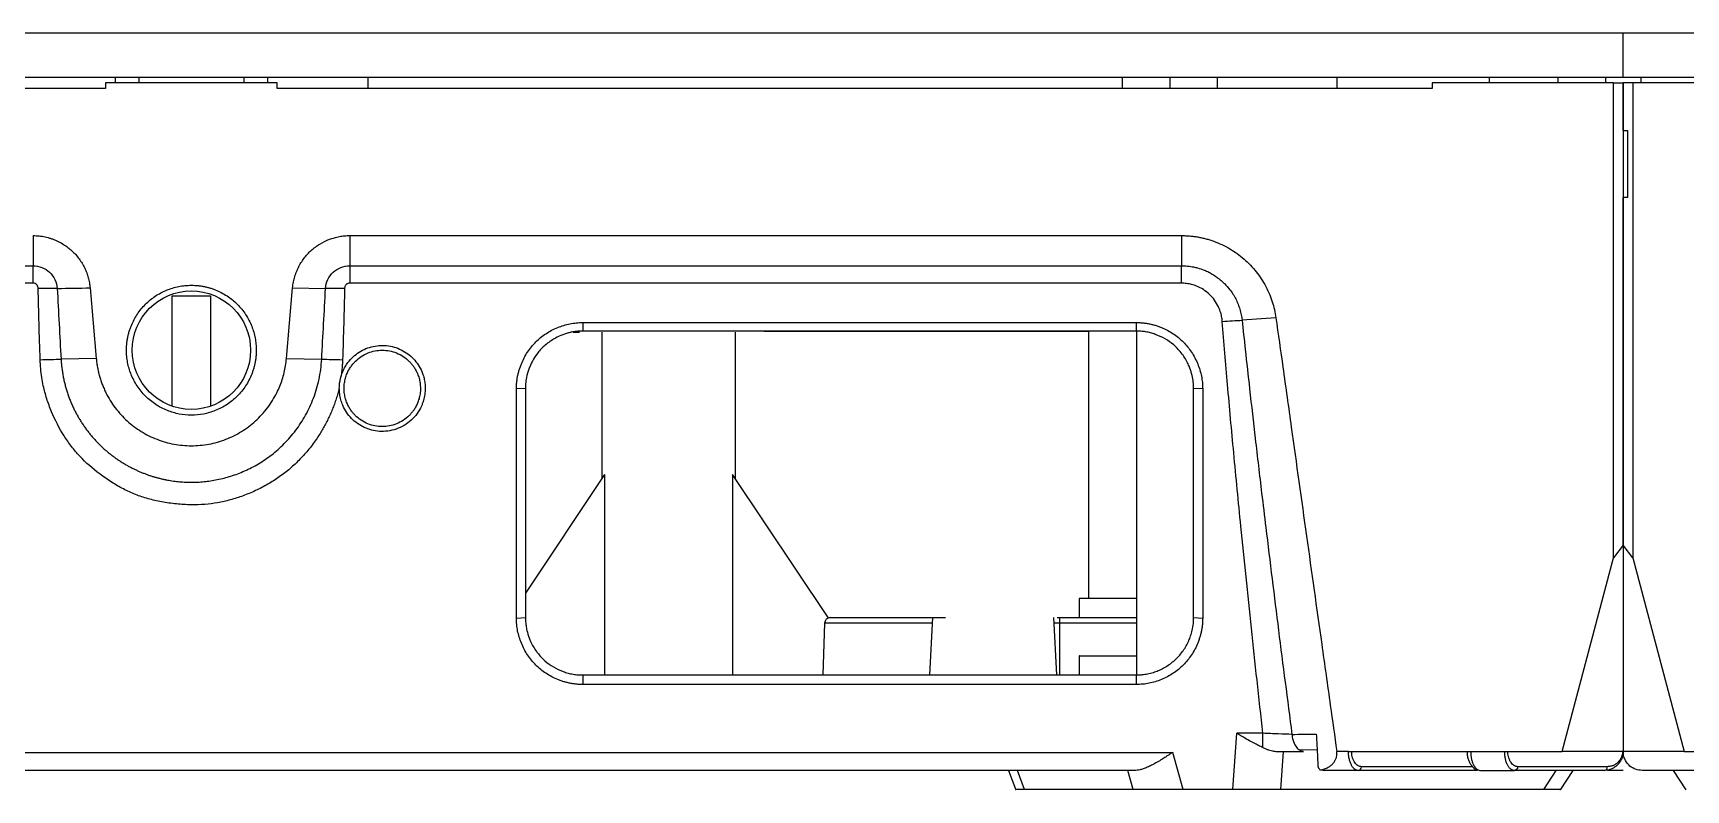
# Model space of a CAD drawing. Header units: millimetres. Extents: x 620 to 19791, y 2539 to 6969.
# Drawn here: x 4846.8 to 4933.4, y 3304.1 to 3343.7 of the extents above; entities that cross this region are included whole.
import ezdxf

# ---------------------------------------------------------------- set-up
doc = ezdxf.new("R2010")
doc.units = ezdxf.units.MM

msp = doc.modelspace()

# ---------------------------------------------------------------- linework, layer by layer
at = {"color": 7, "linetype": 'Continuous', "lineweight": 25}
for p, q in [((4930.09427, 3343.68959), (4780.09426, 3343.68959)), ((4930.09427, 3341.38959), (4930.09427, 3343.68959)), ((5080.09426, 3343.68959), (4930.09427, 3343.68959)), ((4780.09426, 3341.38959), (4930.09427, 3341.38959)), ((4851.09426, 3341.38959), (4851.09426, 3341.08959)), ((4852.34426, 3341.38959), (4852.34426, 3341.08959)), ((4857.84426, 3341.38959), (4857.84426, 3341.08959)), ((4859.09426, 3341.08959), (4859.09426, 3341.38959)), ((4864.34426, 3341.38959), (4864.34426, 3340.78959)), ((4903.84426, 3341.38959), (4903.84426, 3340.78959)), ((4906.34426, 3341.38959), (4906.34426, 3340.78959)), ((4908.84427, 3340.78959), (4908.84427, 3341.38959)), ((4915.09426, 3341.38959), (4915.09426, 3340.78959)), ((4923.09427, 3341.08959), (4923.09427, 3341.38959)), ((4926.66427, 3341.38959), (4926.66427, 3341.08959)), ((4929.16426, 3341.38959), (4929.16426, 3341.08959)), ((4930.09427, 3341.38959), (5080.09426, 3341.38959)), ((4931.02426, 3341.38959), (4931.02426, 3341.08959)), ((4850.59426, 3340.78959), (4790.09427, 3340.78959)), ((4850.59426, 3341.08959), (4850.59426, 3340.78959)), ((4859.59426, 3341.08959), (4850.59426, 3341.08959)), ((4859.59426, 3340.78959), (4859.59426, 3341.08959)), ((4920.09426, 3340.78959), (4859.59426, 3340.78959)), ((4920.09426, 3341.08959), (4920.09426, 3340.78959)), ((4929.59427, 3341.08959), (4920.09426, 3341.08959)), ((4929.59427, 3316.21459), (4929.59427, 3341.08959)), ((4929.59427, 3341.08959), (4930.09427, 3341.08959)), ((4930.09427, 3338.58959), (4930.09427, 3341.08959)), ((4930.59426, 3341.08959), (4930.09427, 3341.08959)), ((4930.09427, 3341.08959), (4930.09427, 3316.88959)), ((4930.59426, 3341.08959), (4930.59426, 3316.21459)), ((4940.09427, 3341.08959), (4930.59426, 3341.08959)), ((4930.09427, 3338.58959), (4930.34426, 3338.58959)), ((4930.34426, 3335.08959), (4930.34426, 3338.58959)), ((4930.09427, 3316.88959), (4930.09427, 3335.08959)), ((4930.34426, 3335.08959), (4930.09427, 3335.08959)), ((4846.80126, 3333.08959), (4846.80126, 3331.51106)), ((4863.38727, 3333.08959), (4906.95333, 3333.08959)), ((4863.38727, 3333.08959), (4863.3873, 3331.51107)), ((4906.95333, 3333.08959), (4906.95326, 3331.51106)), ((4803.23527, 3331.51106), (4846.80126, 3331.51106)), ((4863.3873, 3331.51107), (4906.95326, 3331.51107)), ((4846.80126, 3330.59839), (4803.23525, 3330.5984)), ((4849.78982, 3330.35106), (4850.11331, 3326.6537)), ((4860.07521, 3326.65372), (4860.3987, 3330.35106)), ((4860.3987, 3330.35106), (4862.11965, 3330.32335)), ((4906.95327, 3330.59839), (4863.3873, 3330.59839)), ((4854.09426, 3329.93959), (4856.09426, 3329.93959)), ((4854.09426, 3324.15531), (4854.09426, 3329.93959)), ((4856.09426, 3329.93959), (4856.09426, 3324.15531)), ((4875.59453, 3328.53923), (4875.59405, 3328.08958)), ((4875.59453, 3328.5393), (4904.5941, 3328.53939)), ((4904.59447, 3328.08959), (4904.5941, 3328.53931)), ((4911.9044, 3328.78533), (4910.13253, 3328.65935)), ((4875.09426, 3328.03959), (4875.42633, 3328.03959)), ((4904.59447, 3328.08959), (4875.59405, 3328.08959)), ((4876.59426, 3328.03959), (4876.59426, 3320.37074)), ((4883.59426, 3320.37074), (4883.59426, 3328.03959)), ((4885.09426, 3328.08957), (4902.09426, 3328.08958)), ((4902.09426, 3328.08958), (4902.09426, 3314.08959)), ((4904.59426, 3328.08904), (4904.59426, 3310.09136)), ((4860.07522, 3326.65371), (4861.91952, 3326.615)), ((4872.59427, 3325.0894), (4872.11985, 3325.06303)), ((4872.12001, 3313.06676), (4872.11992, 3325.06303)), ((4872.59426, 3325.08939), (4872.59426, 3313.08979)), ((4907.59426, 3313.08969), (4907.59426, 3325.08949)), ((4908.06857, 3325.0625), (4907.59429, 3325.08949)), ((4908.06849, 3325.06249), (4908.06862, 3313.06657)), ((4876.74016, 3320.58959), (4872.59426, 3314.37074)), ((4876.74016, 3320.58959), (4876.73999, 3310.08959)), ((4883.44837, 3320.58959), (4883.44837, 3310.08959)), ((4888.44837, 3313.08959), (4883.44837, 3320.58959)), ((4926.89427, 3306.08959), (4929.59427, 3316.21459)), ((4930.09427, 3316.88959), (4929.59427, 3316.21459)), ((4930.59426, 3316.21459), (4930.09427, 3316.88959)), ((4930.09427, 3316.88959), (4930.09427, 3306.08959)), ((4930.59426, 3316.21459), (4933.29426, 3306.08959)), ((4901.59427, 3314.09343), (4901.59427, 3313.08959)), ((4872.11995, 3313.06677), (4872.59425, 3313.08979)), ((4888.25876, 3312.80006), (4888.16411, 3310.08959)), ((4893.90889, 3313.09309), (4893.75149, 3310.08959)), ((4900.43704, 3310.08959), (4900.27963, 3313.09309)), ((4900.45483, 3313.08959), (4900.59426, 3313.08959)), ((4900.59426, 3312.80006), (4900.59426, 3313.08959)), ((4907.59425, 3313.08969), (4908.06868, 3313.06657)), ((4901.59427, 3311.09147), (4901.59427, 3310.08959)), ((4875.59406, 3310.0896), (4875.59463, 3309.5902)), ((4875.59406, 3310.08959), (4904.59447, 3310.08959)), ((4904.59381, 3309.5903), (4904.59447, 3310.08961)), ((4904.59381, 3309.59021), (4875.59463, 3309.59012)), ((4909.64225, 3304.08959), (4909.84971, 3307.03728)), ((4911.2255, 3307.03726), (4909.84971, 3307.03728)), ((4911.2255, 3306.28821), (4911.2255, 3307.03726)), ((4803.68991, 3306.03725), (4906.49862, 3306.03725)), ((4907.05237, 3304.08959), (4906.49862, 3306.03725)), ((4912.17025, 3304.08959), (4912.31098, 3306.08959)), ((4913.11605, 3306.18094), (4914.0635, 3306.17708)), ((4915.70563, 3306.08959), (4915.09452, 3306.08962)), ((4915.70562, 3306.08959), (4922.10835, 3306.08959)), ((4922.10835, 3306.08959), (4923.88688, 3306.08959)), ((4923.88688, 3306.08959), (4926.89427, 3306.08959)), ((4930.09427, 3306.08959), (4926.89427, 3306.08959)), ((4933.29426, 3306.08959), (4930.09427, 3306.08959)), ((4933.29426, 3306.08959), (4936.19192, 3306.08959)), ((4904.50754, 3305.08959), (4805.68099, 3305.08959)), ((4897.89703, 3305.08811), (4898.27697, 3304.07392)), ((4898.73987, 3304.08959), (4898.36524, 3305.08959)), ((4904.43229, 3304.08959), (4904.14797, 3305.08959)), ((4916.21528, 3305.08959), (4914.43678, 3305.08959)), ((4922.443, 3305.08959), (4916.21528, 3305.08959)), ((4922.618, 3305.08959), (4924.39654, 3305.08959)), ((4929.09427, 3305.08959), (4924.39654, 3305.08959)), ((4929.26294, 3305.28959), (4924.56521, 3305.28959)), ((4926.81258, 3304.073), (4927.468, 3305.08959)), ((4930.09646, 3305.08959), (4929.26927, 3305.08959)), ((4935.55485, 3305.08959), (4931.09426, 3305.08959)), ((4932.72054, 3305.08959), (4933.37141, 3304.08003)), ((4904.43229, 3304.08959), (4898.73987, 3304.08959)), ((4909.64225, 3304.08959), (4907.05237, 3304.08959)), ((4925.94296, 3304.08959), (4912.17025, 3304.08959)), ((4926.81226, 3304.0725), (4926.81258, 3304.073)), ((4933.37141, 3304.08003), (4933.37626, 3304.0725))]:
    msp.add_line(p, q, dxfattribs=at)
at = {"color": 8, "linetype": 'Continuous', "lineweight": 25}
for p, q in [((4893.89354, 3312.80006), (4888.25876, 3312.80006)), ((4900.59426, 3312.80006), (4900.29499, 3312.80006)), ((4900.59426, 3310.08959), (4900.59426, 3312.80006)), ((4904.59426, 3312.80006), (4900.59426, 3312.80006)), ((4922.21295, 3305.28959), (4916.38396, 3305.28959)), ((4925.94297, 3304.08959), (4926.58767, 3305.08959))]:
    msp.add_line(p, q, dxfattribs=at)
at = {"color": 7, "linetype": 'Continuous', "lineweight": 25, "flags": 128}
msp.add_lwpolyline([(4850.11332, 3326.6537), (4849.19117, 3326.63434), (4848.26902, 3326.615)], dxfattribs=at)
at = {"color": 7, "linetype": 'Continuous', "lineweight": 25}
msp.add_circle((4855.09426, 3327.08959), 3.1, dxfattribs=at)
for centre, radius, start, end in [((4888.55857, 3312.78959), 0.3, 90, 177.9999997), ((4916.19817, 3305.27515), 0.18635, 275.2693446, 4.4428565)]:
    msp.add_arc(centre, radius, start, end, dxfattribs=at)
for points, knots in [([(4846.80125, 3333.08959), (4846.85478, 3333.08867), (4846.96138, 3333.08686), (4847.12027, 3333.07362), (4847.27734, 3333.05267), (4847.43256, 3333.02326), (4847.58595, 3332.98558), (4847.7375, 3332.93963), (4848.01523, 3332.83875), (4848.40203, 3332.64643), (4848.85193, 3332.3042), (4849.22877, 3331.88244), (4849.46849, 3331.48013), (4849.61483, 3331.14077), (4849.69772, 3330.88448), (4849.75879, 3330.6209), (4849.77944, 3330.44136), (4849.78982, 3330.35106)], [0, 0, 0, 0, 0.03611851, 0.07192545, 0.10752038, 0.14300465, 0.17848054, 0.21405043, 0.24981587, 0.37782476, 0.50371595, 0.62901494, 0.75716707, 0.81778697, 0.87813172, 0.93870377, 1, 1, 1, 1]), ([(4860.3987, 3330.35106), (4860.40428, 3330.40434), (4860.41539, 3330.51044), (4860.44244, 3330.66766), (4860.47702, 3330.82238), (4860.51987, 3330.97452), (4860.5708, 3331.12409), (4860.62983, 3331.2711), (4860.75459, 3331.53901), (4860.98002, 3331.9076), (4861.36028, 3332.32591), (4861.81337, 3332.66445), (4862.23503, 3332.86805), (4862.58579, 3332.98417), (4862.8482, 3333.04435), (4863.11594, 3333.0822), (4863.29648, 3333.08711), (4863.38727, 3333.08959)], [0, 0, 0, 0, 0.03614178, 0.071969294, 0.107582216, 0.14308203, 0.17857119, 0.214152239, 0.249926935, 0.37795422, 0.503873749, 0.62915363, 0.757297969, 0.817896887, 0.878213448, 0.938749122, 1, 1, 1, 1]), ([(4906.95333, 3333.08959), (4907.02587, 3333.0887), (4907.17054, 3333.08694), (4907.38669, 3333.07255), (4907.60124, 3333.04953), (4907.81419, 3333.01706), (4908.02553, 3332.97537), (4908.23527, 3332.92439), (4908.44341, 3332.86412), (4908.87206, 3332.71985), (4909.49964, 3332.42753), (4910.25171, 3331.88422), (4910.89462, 3331.21489), (4911.31065, 3330.57338), (4911.56668, 3330.03464), (4911.717, 3329.62938), (4911.83382, 3329.21279), (4911.88089, 3328.92819), (4911.90452, 3328.78535)], [0, 0, 0, 0, 0.03043106, 0.06069375, 0.09084443, 0.12094014, 0.15103817, 0.18119586, 0.21147015, 0.24191738, 0.3709353, 0.50002759, 0.62904503, 0.75813774, 0.81881743, 0.87904934, 0.93929107, 1, 1, 1, 1]), ([(4846.80126, 3331.51109), (4847.11951, 3331.51057), (4847.43757, 3331.38559), (4847.90158, 3330.95116), (4848.04751, 3330.6417), (4848.06895, 3330.32336)], [0, 0, 0, 0, 0.5, 0.5, 1, 1, 1, 1]), ([(4862.11965, 3330.32335), (4862.14107, 3330.64169), (4862.28698, 3330.95115), (4862.75098, 3331.38557), (4863.06904, 3331.51056), (4863.3873, 3331.51107)], [0, 0, 0, 0, 0.5, 0.5, 1, 1, 1, 1]), ([(4906.95326, 3331.51105), (4907.00667, 3331.51037), (4907.11357, 3331.50899), (4907.27356, 3331.4963), (4907.43281, 3331.47601), (4907.60595, 3331.44402), (4907.8469, 3331.38764), (4908.11741, 3331.29948), (4908.39701, 3331.1744), (4908.72336, 3330.98848), (4908.99018, 3330.78075), (4909.27714, 3330.51355), (4909.46929, 3330.29749), (4909.6627, 3330.02268), (4909.80391, 3329.77389), (4909.92448, 3329.5066), (4910.02001, 3329.2311), (4910.09245, 3328.9482), (4910.11918, 3328.75559), (4910.13253, 3328.65935)], [0, 0, 0, 0, 0.03426795, 0.06858617, 0.10292008, 0.13724736, 0.18153025, 0.26165819, 0.31935406, 0.37782465, 0.50238495, 0.53514557, 0.62951719, 0.68722191, 0.75062312, 0.8128734, 0.87522854, 0.93765766, 1, 1, 1, 1]), ([(4847.06783, 3330.32558), (4847.06739, 3330.3429), (4847.06651, 3330.37697), (4847.05278, 3330.42639), (4847.02965, 3330.47243), (4846.98617, 3330.52834), (4846.91173, 3330.58683), (4846.83809, 3330.59454), (4846.80126, 3330.59839)], [0, 0, 0, 0, 0.12235981, 0.24082253, 0.36012939, 0.48492545, 0.74236769, 1, 1, 1, 1]), ([(4848.06895, 3330.32336), (4848.02986, 3330.32399), (4847.95102, 3330.32526), (4847.82874, 3330.32643), (4847.70265, 3330.32714), (4847.53239, 3330.32804), (4847.32048, 3330.32623), (4847.15084, 3330.3258), (4847.06783, 3330.32558)], [0, 0, 0, 0, 0.12346297, 0.24904874, 0.37660775, 0.50597417, 0.75827432, 1, 1, 1, 1]), ([(4847.17266, 3326.59104), (4847.15281, 3327.22576), (4847.11387, 3328.4705), (4847.08297, 3329.71546), (4847.06783, 3330.32558)], [0, 0, 0, 0, 0.50992588, 1, 1, 1, 1]), ([(4848.06895, 3330.32336), (4848.06895, 3330.32336), (4848.06895, 3330.32336), (4848.06896, 3330.32336), (4848.64258, 3330.33259), (4849.2162, 3330.34183), (4849.78983, 3330.35106)], [0.163737727, 0.163737727, 0.163737727, 0.163737727, 0.163742307, 0.163742307, 0.163742307, 0.836255663, 0.836255663, 0.836255663, 0.836255663]), ([(4851.69426, 3327.08959), (4851.69527, 3327.15366), (4851.69728, 3327.2813), (4851.7137, 3327.47163), (4851.73998, 3327.65989), (4851.77705, 3327.84607), (4851.82467, 3328.03015), (4851.88291, 3328.21215), (4852.00786, 3328.53896), (4852.24798, 3328.99146), (4852.67493, 3329.50865), (4853.19227, 3329.93583), (4853.68703, 3330.19826), (4854.10601, 3330.34905), (4854.42964, 3330.42995), (4854.7598, 3330.48041), (4854.98241, 3330.48652), (4855.09426, 3330.48959)], [0, 0, 0, 0, 0.03601492, 0.07175026, 0.10731844, 0.14283347, 0.17840987, 0.21416159, 0.25020089, 0.37506751, 0.50003265, 0.62489923, 0.74986434, 0.8126853, 0.87490716, 0.93714162, 1, 1, 1, 1]), ([(4855.09426, 3330.48959), (4855.15573, 3330.48866), (4855.27821, 3330.48681), (4855.46094, 3330.47166), (4855.64183, 3330.44742), (4855.82089, 3330.41323), (4855.9981, 3330.36931), (4856.17347, 3330.3156), (4856.50555, 3330.19419), (4856.9748, 3329.95242), (4857.51452, 3329.51012), (4857.95706, 3328.97025), (4858.21976, 3328.46016), (4858.36467, 3328.03922), (4858.43925, 3327.72779), (4858.48579, 3327.4106), (4858.49143, 3327.19692), (4858.49426, 3327.08959)], [0, 0, 0, 0, 0.03455227, 0.06885779, 0.103016, 0.13712765, 0.17129389, 0.2056154, 0.24019149, 0.37005994, 0.50002878, 0.62989727, 0.75986617, 0.82015153, 0.87990866, 0.93967808, 1, 1, 1, 1]), ([(4863.12069, 3330.32568), (4863.10556, 3329.71571), (4863.07466, 3328.47071), (4863.03571, 3327.22593), (4863.01585, 3326.59101)], [0, 0, 0, 0, 0.4899332, 1, 1, 1, 1]), ([(4863.3873, 3330.59839), (4863.37004, 3330.59754), (4863.33612, 3330.59586), (4863.28721, 3330.58113), (4863.24208, 3330.55724), (4863.20185, 3330.52473), (4863.16749, 3330.48494), (4863.14081, 3330.43787), (4863.1226, 3330.38401), (4863.12133, 3330.34528), (4863.12069, 3330.32568)], [0, 0, 0, 0, 0.121723474, 0.239326872, 0.357482245, 0.480798924, 0.602873388, 0.727032509, 0.861876147, 1, 1, 1, 1]), ([(4909.09527, 3328.5931), (4909.09136, 3328.63766), (4909.08357, 3328.72644), (4909.06163, 3328.85808), (4909.03222, 3328.98772), (4908.99462, 3329.11529), (4908.94901, 3329.24082), (4908.86003, 3329.44573), (4908.70055, 3329.71752), (4908.43254, 3330.02164), (4908.11308, 3330.27245), (4907.79069, 3330.43721), (4907.49122, 3330.53531), (4907.22479, 3330.58829), (4907.04415, 3330.59501), (4906.95327, 3330.59839)], [0, 0, 0, 0, 0.04161129, 0.08291919, 0.12408114, 0.16525622, 0.20660339, 0.24827963, 0.37305065, 0.49785779, 0.62318949, 0.74855303, 0.83221772, 0.91558306, 1, 1, 1, 1]), ([(4872.11992, 3325.06303), (4872.12098, 3325.12725), (4872.12309, 3325.2553), (4872.13966, 3325.44638), (4872.16607, 3325.63568), (4872.20327, 3325.82319), (4872.251, 3326.0089), (4872.30933, 3326.19282), (4872.43701, 3326.53011), (4872.68178, 3326.99868), (4873.12042, 3327.53526), (4873.65694, 3327.97457), (4874.16835, 3328.24238), (4874.59874, 3328.39644), (4874.92541, 3328.47796), (4875.25798, 3328.52921), (4875.48205, 3328.53593), (4875.59453, 3328.5393)], [0, 0, 0, 0, 0.03536358, 0.07050774, 0.1055412, 0.14057371, 0.17571503, 0.21107392, 0.24675714, 0.37425014, 0.50000184, 0.62569178, 0.75324684, 0.81537385, 0.87681795, 0.93816409, 1, 1, 1, 1]), ([(4904.5941, 3328.53939), (4904.65846, 3328.53821), (4904.78677, 3328.53588), (4904.97819, 3328.51898), (4905.16777, 3328.49227), (4905.35549, 3328.45479), (4905.54135, 3328.4068), (4905.72536, 3328.34823), (4906.06274, 3328.22012), (4906.53139, 3327.97469), (4907.06776, 3327.53557), (4907.50663, 3326.99882), (4907.77376, 3326.48741), (4907.92729, 3326.05711), (4908.00835, 3325.7306), (4908.05907, 3325.39843), (4908.06534, 3325.17475), (4908.06849, 3325.06249)], [0, 0, 0, 0, 0.03538856, 0.07054985, 0.10559251, 0.14062632, 0.17576113, 0.21110584, 0.24676745, 0.37420721, 0.49999181, 0.62564696, 0.75322656, 0.81541046, 0.87687687, 0.93821054, 1, 1, 1, 1]), ([(4911.2255, 3307.03726), (4911.12187, 3307.9619), (4910.91626, 3309.79645), (4910.62107, 3312.52738), (4910.3388, 3315.21498), (4910.02811, 3318.27199), (4909.70247, 3321.62407), (4909.37483, 3325.19689), (4909.18599, 3327.49093), (4909.09527, 3328.5931)], [0, 0, 0, 0, 0.12885788, 0.25566272, 0.38041581, 0.50311849, 0.68121601, 0.84684081, 1, 1, 1, 1]), ([(4910.13253, 3328.65935), (4910.18703, 3328.14799), (4910.31482, 3326.94889), (4910.54406, 3324.88253), (4910.83055, 3322.37635), (4911.11546, 3319.96018), (4911.51834, 3316.61702), (4912.03867, 3312.40717), (4912.50675, 3308.79739), (4912.74238, 3306.98029)], [0, 0, 0, 0, 0.07065483, 0.16567835, 0.28564121, 0.41722241, 0.499934, 0.74827684, 1, 1, 1, 1]), ([(4911.90452, 3328.78535), (4912.02659, 3327.92364), (4912.29715, 3326.01383), (4912.83057, 3322.20588), (4913.50407, 3317.37422), (4914.18904, 3312.52395), (4914.71912, 3308.76668), (4914.98171, 3306.89409), (4915.09452, 3306.08962)], [0, 0, 0, 0, 0.11392102, 0.25248376, 0.50331449, 0.75248557, 0.89366713, 1, 1, 1, 1]), ([(4875.59405, 3328.08977), (4875.55097, 3328.08927), (4875.4279, 3328.08783), (4875.23543, 3328.07143), (4875.02878, 3328.03867), (4874.76837, 3327.97908), (4874.44481, 3327.86828), (4874.00859, 3327.65006), (4873.64635, 3327.38865), (4873.37114, 3327.11229), (4873.15822, 3326.85236), (4872.98641, 3326.58532), (4872.85193, 3326.31233), (4872.73969, 3326.03095), (4872.64963, 3325.69976), (4872.60086, 3325.36003), (4872.59631, 3325.16766), (4872.59446, 3325.08939)], [0, 0, 0, 0, 0.02742175, 0.07833918, 0.12278675, 0.16050911, 0.24830671, 0.33975426, 0.47046501, 0.53047041, 0.58788002, 0.68436244, 0.73196294, 0.78170317, 0.8773391, 0.95008675, 1, 1, 1, 1]), ([(4907.59409, 3325.08948), (4907.59314, 3325.14594), (4907.59121, 3325.25957), (4907.57573, 3325.43052), (4907.55085, 3325.6025), (4907.5012, 3325.84499), (4907.42291, 3326.10299), (4907.30183, 3326.39013), (4907.16898, 3326.63903), (4906.99642, 3326.89505), (4906.7933, 3327.14152), (4906.50339, 3327.41951), (4906.10393, 3327.69673), (4905.68681, 3327.89201), (4905.33898, 3328.00013), (4905.08774, 3328.05297), (4904.83822, 3328.08467), (4904.6757, 3328.08808), (4904.59447, 3328.08978)], [0, 0, 0, 0, 0.03599897, 0.072455, 0.10937815, 0.14677317, 0.23025155, 0.28075352, 0.34529217, 0.40971869, 0.4771828, 0.5484524, 0.66497547, 0.78509499, 0.84017125, 0.89658612, 0.9483134, 1, 1, 1, 1]), ([(4862.84302, 3325.10166), (4862.81802, 3325.00732), (4862.76819, 3324.81932), (4862.68191, 3324.54157), (4862.58755, 3324.26838), (4862.48427, 3323.99997), (4862.37228, 3323.73629), (4862.25153, 3323.47736), (4862.12203, 3323.22317), (4861.98379, 3322.97372), (4861.8368, 3322.72901), (4861.60335, 3322.36928), (4861.26377, 3321.9097), (4860.78926, 3321.37479), (4860.26897, 3320.88536), (4859.70566, 3320.44622), (4859.09981, 3320.06008), (4858.46375, 3319.73307), (4857.80699, 3319.46095), (4857.14487, 3319.2459), (4856.4764, 3319.09139), (4855.78714, 3319.00357), (4855.06321, 3318.98533), (4854.3058, 3319.03231), (4853.55151, 3319.13617), (4852.83465, 3319.29922), (4852.16261, 3319.52618), (4851.52432, 3319.81905), (4850.90319, 3320.17836), (4850.117, 3320.72289), (4849.40214, 3321.34371), (4848.80432, 3322.04632), (4848.27749, 3322.80637), (4847.84407, 3323.64908), (4847.51231, 3324.53832), (4847.34871, 3325.14209), (4847.25162, 3325.66997), (4847.19486, 3326.12677), (4847.18011, 3326.43539), (4847.17266, 3326.59104)], [0, 0, 0, 0, 0.01287032, 0.02564747, 0.03834578, 0.05097985, 0.0635645, 0.07611472, 0.08864564, 0.10117245, 0.11371034, 0.12627448, 0.1577031, 0.18893338, 0.22040563, 0.25171666, 0.28292092, 0.31493122, 0.34582053, 0.37648033, 0.40653637, 0.43606028, 0.46784231, 0.50176916, 0.53591125, 0.56802928, 0.59845927, 0.6291817, 0.66039561, 0.69287431, 0.75514519, 0.78442199, 0.81428539, 0.87691394, 0.90869774, 0.939345, 0.95926046, 0.97945354, 1, 1, 1, 1]), ([(4848.26902, 3326.615), (4848.27411, 3326.53584), (4848.28427, 3326.37803), (4848.30995, 3326.14297), (4848.34295, 3325.91049), (4848.38383, 3325.68095), (4848.43216, 3325.45459), (4848.48777, 3325.23163), (4848.55042, 3325.01226), (4848.61988, 3324.7967), (4848.69591, 3324.58513), (4848.77827, 3324.37771), (4848.86673, 3324.17462), (4848.96103, 3323.97599), (4849.06093, 3323.78196), (4849.1662, 3323.59267), (4849.27658, 3323.40821), (4849.39182, 3323.2287), (4849.51169, 3323.05423), (4849.63594, 3322.88488), (4849.76432, 3322.72071), (4849.8966, 3322.56178), (4850.03254, 3322.40815), (4850.1719, 3322.25986), (4850.31445, 3322.11693), (4850.45996, 3321.97939), (4850.6082, 3321.84725), (4850.75895, 3321.72051), (4850.91199, 3321.59918), (4851.06711, 3321.48323), (4851.22409, 3321.37265), (4851.38274, 3321.26741), (4851.54284, 3321.16748), (4851.7042, 3321.07282), (4851.86664, 3320.98338), (4852.02996, 3320.89911), (4852.19398, 3320.81995), (4852.35853, 3320.74584), (4852.52344, 3320.67671), (4852.68855, 3320.61248), (4852.85369, 3320.55309), (4853.01871, 3320.49844), (4853.18346, 3320.44846), (4853.34781, 3320.40305), (4853.51161, 3320.36213), (4853.67474, 3320.32559), (4853.83707, 3320.29334), (4853.99848, 3320.26528), (4854.15885, 3320.24131), (4854.31808, 3320.22132), (4854.47607, 3320.20521), (4854.63271, 3320.19287), (4854.78792, 3320.18419), (4854.94161, 3320.17907), (4855.15284, 3320.17673), (4855.42516, 3320.18323), (4855.76134, 3320.20757), (4856.1049, 3320.2497), (4856.45479, 3320.31087), (4856.80982, 3320.39231), (4857.16864, 3320.49518), (4857.52978, 3320.62062), (4857.89158, 3320.76964), (4858.25228, 3320.94319), (4858.60992, 3321.14209), (4858.96242, 3321.36704), (4859.30756, 3321.61858), (4859.64301, 3321.89709), (4859.96628, 3322.20276), (4860.27476, 3322.53553), (4860.56577, 3322.89518), (4860.83656, 3323.28118), (4861.0843, 3323.69278), (4861.30612, 3324.1289), (4861.4991, 3324.58821), (4861.66062, 3325.06903), (4861.78689, 3325.56935), (4861.87881, 3326.08633), (4861.90588, 3326.43787), (4861.91952, 3326.615)], [0, 0, 0, 0, 0.01150675, 0.02294047, 0.03429591, 0.04556846, 0.05675865, 0.06786901, 0.07889914, 0.08984862, 0.10071796, 0.11150743, 0.12221701, 0.13284685, 0.14339707, 0.15386775, 0.16425895, 0.17457072, 0.18480311, 0.19495615, 0.20502985, 0.21502423, 0.22493926, 0.23477494, 0.24453126, 0.25420818, 0.26380566, 0.27332365, 0.28276211, 0.292121, 0.30140024, 0.31059979, 0.31971956, 0.3287595, 0.33771954, 0.34659961, 0.35539964, 0.36411955, 0.37275927, 0.38131873, 0.38979786, 0.39819658, 0.40651484, 0.41475255, 0.42290965, 0.43098607, 0.43898176, 0.44689665, 0.45473068, 0.46248379, 0.47015594, 0.47774707, 0.48525713, 0.49268607, 0.50003385, 0.51587393, 0.53215266, 0.54886955, 0.56602404, 0.58361552, 0.60164331, 0.62010667, 0.63900478, 0.65833684, 0.67810226, 0.69829854, 0.71892639, 0.73998602, 0.76147616, 0.78339552, 0.80574185, 0.82852114, 0.85172825, 0.87536567, 0.89943338, 0.92393689, 0.94887309, 0.97423879, 1, 1, 1, 1]), ([(4850.11331, 3326.6537), (4850.12118, 3326.57549), (4850.13686, 3326.41959), (4850.17398, 3326.18807), (4850.22097, 3325.95953), (4850.27881, 3325.73404), (4850.34723, 3325.51159), (4850.42629, 3325.2922), (4850.51599, 3325.07584), (4850.71473, 3324.65342), (4851.08243, 3324.05564), (4851.71137, 3323.36923), (4852.45221, 3322.80972), (4853.28289, 3322.39917), (4854.17347, 3322.1462), (4855.09426, 3322.06125), (4856.01504, 3322.1462), (4856.90545, 3322.39912), (4857.73615, 3322.80963), (4858.47687, 3323.36898), (4859.10599, 3324.05552), (4859.49833, 3324.69327), (4859.73002, 3325.20346), (4859.85858, 3325.55455), (4859.95933, 3325.91356), (4860.03469, 3326.28031), (4860.06166, 3326.52887), (4860.07521, 3326.65372)], [0, 0, 0, 0, 0.01591037, 0.031712636, 0.047441369, 0.063131624, 0.078818714, 0.094537972, 0.110324519, 0.126213026, 0.189032587, 0.251474004, 0.313625692, 0.375904595, 0.437978382, 0.500008056, 0.562037732, 0.624111516, 0.686354448, 0.748542107, 0.810947314, 0.873803111, 0.899159757, 0.92431367, 0.949408691, 0.974589674, 1, 1, 1, 1]), ([(4858.49426, 3327.08959), (4858.49333, 3327.02813), (4858.49148, 3326.90564), (4858.47633, 3326.72291), (4858.4521, 3326.54202), (4858.4179, 3326.36296), (4858.37399, 3326.18576), (4858.32028, 3326.01039), (4858.19887, 3325.6783), (4857.95709, 3325.20905), (4857.51482, 3324.66933), (4856.97482, 3324.22681), (4856.37026, 3323.91513), (4855.7354, 3323.72893), (4855.09444, 3323.66993), (4854.45331, 3323.72889), (4853.8186, 3323.915), (4853.21387, 3324.22671), (4852.67397, 3324.66907), (4852.23148, 3325.20892), (4851.96877, 3325.71902), (4851.82386, 3326.13996), (4851.74928, 3326.45138), (4851.70274, 3326.76858), (4851.6971, 3326.98226), (4851.69426, 3327.08959)], [0, 0, 0, 0, 0.01728128, 0.03443914, 0.05152333, 0.06858424, 0.08567245, 0.10283831, 0.1201315, 0.18508505, 0.25008882, 0.3150424, 0.38004619, 0.44000544, 0.50001441, 0.55997367, 0.61998265, 0.6849362, 0.74993997, 0.81489354, 0.87989734, 0.91004899, 0.93993645, 0.96983006, 1, 1, 1, 1]), ([(4862.93709, 3325.72921), (4862.95056, 3325.77199), (4862.97741, 3325.85727), (4863.02707, 3325.98162), (4863.0834, 3326.10257), (4863.14705, 3326.21991), (4863.21787, 3326.3337), (4863.34678, 3326.5159), (4863.55676, 3326.74959), (4863.87621, 3326.99529), (4864.23347, 3327.18201), (4864.61846, 3327.3007), (4865.01827, 3327.35085), (4865.42039, 3327.32764), (4865.81252, 3327.23508), (4866.18118, 3327.07293), (4866.5163, 3326.84936), (4866.80517, 3326.56873), (4867.04104, 3326.24241), (4867.19488, 3325.91873), (4867.28607, 3325.62046), (4867.3353, 3325.35683), (4867.34125, 3325.17882), (4867.34423, 3325.08949)], [0, 0, 0, 0, 0.0209878, 0.04183398, 0.06261253, 0.08339816, 0.10426547, 0.12528824, 0.1877955, 0.2503518, 0.31281393, 0.37528899, 0.43770322, 0.50018453, 0.56258191, 0.62506481, 0.68749796, 0.74998922, 0.81245299, 0.87492796, 0.91671972, 0.95821234, 1, 1, 1, 1]), ([(4863.01585, 3326.59101), (4863.0127, 3326.51894), (4863.0064, 3326.37481), (4862.98927, 3326.15907), (4862.967, 3325.94372), (4862.94707, 3325.80074), (4862.93709, 3325.72921)], [0, 0, 0, 0, 0.249969735, 0.499832292, 0.74977875, 1, 1, 1, 1]), ([(4863.09426, 3325.09011), (4863.09529, 3325.13854), (4863.09731, 3325.23371), (4863.113, 3325.37322), (4863.13665, 3325.5064), (4863.16805, 3325.63282), (4863.20588, 3325.75218), (4863.24915, 3325.8643), (4863.29685, 3325.96909), (4863.34803, 3326.06658), (4863.40179, 3326.15684), (4863.45731, 3326.24005), (4863.51383, 3326.3164), (4863.57063, 3326.38616), (4863.62709, 3326.44961), (4863.84974, 3326.68009), (4864.31905, 3326.98958), (4865.09493, 3327.13847), (4865.87171, 3326.98898), (4866.36572, 3326.66201), (4866.625, 3326.38068), (4866.73789, 3326.23465), (4866.84675, 3326.06124), (4866.94544, 3325.85895), (4867.02584, 3325.62737), (4867.08292, 3325.36753), (4867.09039, 3325.18413), (4867.09426, 3325.08907)], [0, 0, 0, 0, 0.02321016, 0.04561619, 0.06721807, 0.08801576, 0.10800925, 0.12719851, 0.14558354, 0.16316433, 0.17994085, 0.1959131, 0.2110811, 0.22544483, 0.23900432, 0.25175958, 0.37900393, 0.49997729, 0.62127982, 0.74887874, 0.77509085, 0.8045248, 0.8371801, 0.87305609, 0.91215201, 0.95446698, 1, 1, 1, 1]), ([(4867.34423, 3325.08949), (4867.34318, 3325.03604), (4867.34109, 3324.92969), (4867.3239, 3324.77153), (4867.29635, 3324.61585), (4867.25748, 3324.46266), (4867.20755, 3324.31195), (4867.10903, 3324.07285), (4866.92913, 3323.76044), (4866.62242, 3323.41652), (4866.25005, 3323.13907), (4865.82771, 3322.95049), (4865.38801, 3322.844), (4864.95362, 3322.82611), (4864.53661, 3322.89799), (4864.14502, 3323.03822), (4863.78363, 3323.24394), (4863.47032, 3323.51407), (4863.21094, 3323.83528), (4863.03099, 3324.16883), (4862.91821, 3324.49141), (4862.85447, 3324.79342), (4862.84685, 3324.99847), (4862.84302, 3325.10166)], [0, 0, 0, 0, 0.02268856, 0.04513561, 0.06745383, 0.08975784, 0.11216248, 0.13478108, 0.19946494, 0.26399872, 0.32901223, 0.39490515, 0.45874894, 0.51979405, 0.57782573, 0.63705523, 0.69534309, 0.75315028, 0.81150081, 0.86958313, 0.91302322, 0.95622832, 1, 1, 1, 1]), ([(4867.09426, 3325.08907), (4867.09323, 3325.04052), (4867.09121, 3324.9451), (4867.07544, 3324.80522), (4867.05166, 3324.67171), (4867.0201, 3324.54498), (4866.98208, 3324.42535), (4866.93859, 3324.31299), (4866.89065, 3324.20798), (4866.83922, 3324.11031), (4866.7852, 3324.01989), (4866.72941, 3323.93656), (4866.67263, 3323.86011), (4866.61557, 3323.79028), (4866.55885, 3323.72678), (4866.33522, 3323.49617), (4865.8639, 3323.18704), (4865.08676, 3323.04072), (4864.31127, 3323.19277), (4863.81937, 3323.5201), (4863.56125, 3323.80122), (4863.44888, 3323.94708), (4863.34055, 3324.12021), (4863.24233, 3324.3221), (4863.16234, 3324.55316), (4863.10555, 3324.81236), (4863.09812, 3324.99529), (4863.09426, 3325.09011)], [0, 0, 0, 0, 0.02327046, 0.04573454, 0.06739221, 0.08824344, 0.10828822, 0.12752652, 0.14595834, 0.16358365, 0.18040244, 0.19641472, 0.21162048, 0.22601973, 0.23961248, 0.25239875, 0.37994708, 0.5012327, 0.62222053, 0.74951191, 0.77565984, 0.80502085, 0.83759443, 0.87337996, 0.91237667, 0.95458367, 1, 1, 1, 1]), ([(4904.59426, 3314.08959), (4904.30849, 3314.08959), (4903.56673, 3314.08959), (4902.5639, 3314.08959), (4901.75149, 3314.08959), (4901.64667, 3314.08959), (4901.59427, 3314.08959)], [0, 0, 0, 0, 0.17280136, 0.44853368, 0.72426705, 1, 1, 1, 1]), ([(4875.59463, 3309.59012), (4875.53031, 3309.59129), (4875.40208, 3309.59364), (4875.21075, 3309.61054), (4875.02123, 3309.63727), (4874.83353, 3309.67476), (4874.64765, 3309.72277), (4874.46358, 3309.78135), (4874.12609, 3309.90945), (4873.65733, 3310.15479), (4873.12087, 3310.59385), (4872.68198, 3311.13063), (4872.41483, 3311.64209), (4872.26127, 3312.07242), (4872.18019, 3312.39887), (4872.12946, 3312.73095), (4872.12317, 3312.95455), (4872.12001, 3313.06676)], [0, 0, 0, 0, 0.0353656, 0.07051106, 0.10554505, 0.14057728, 0.17571749, 0.21107438, 0.2467547, 0.37422818, 0.49999557, 0.62566163, 0.75327231, 0.81545798, 0.87691756, 0.93823543, 1, 1, 1, 1]), ([(4872.59439, 3313.08979), (4872.59509, 3313.04135), (4872.59647, 3312.94628), (4872.60716, 3312.8067), (4872.6231, 3312.67305), (4872.64409, 3312.54551), (4872.68874, 3312.32939), (4872.75955, 3312.09282), (4872.87598, 3311.81083), (4872.99995, 3311.572), (4873.14107, 3311.35813), (4873.3358, 3311.10302), (4873.61854, 3310.80986), (4874.05953, 3310.49589), (4874.47748, 3310.29625), (4874.82817, 3310.18453), (4875.08476, 3310.12885), (4875.34216, 3310.09499), (4875.51011, 3310.09125), (4875.59406, 3310.08939)], [0, 0, 0, 0, 0.030881618, 0.060618524, 0.089216305, 0.116677112, 0.143000926, 0.229891523, 0.273512828, 0.337368527, 0.401105433, 0.436627408, 0.541851329, 0.65910301, 0.779642476, 0.83502223, 0.89312705, 0.946583113, 1, 1, 1, 1]), ([(4888.55857, 3313.08959), (4888.55857, 3313.08959), (4889.19451, 3313.08959), (4891.45827, 3313.08959), (4892.99354, 3313.08959), (4894.59426, 3313.08959)], [0, 0, 0, 0, 0.5, 0.5, 1, 1, 1, 1]), ([(4900.59426, 3313.08959), (4900.99698, 3313.08959), (4901.81077, 3313.08959), (4902.97984, 3313.08959), (4903.93317, 3313.08959), (4904.41542, 3313.08959), (4904.59426, 3313.08959)], [0, 0, 0, 0, 0.27447992, 0.55466114, 0.83484245, 1, 1, 1, 1]), ([(4908.06862, 3313.06657), (4908.06756, 3313.00235), (4908.06544, 3312.87432), (4908.04887, 3312.68326), (4908.02245, 3312.49398), (4907.98525, 3312.30648), (4907.93752, 3312.12078), (4907.8792, 3311.93686), (4907.75153, 3311.59954), (4907.50674, 3311.1309), (4907.06809, 3310.59426), (4906.53146, 3310.15495), (4906.01989, 3309.88721), (4905.58937, 3309.73313), (4905.26268, 3309.65159), (4904.93019, 3309.60032), (4904.70622, 3309.59358), (4904.59381, 3309.59021)], [0, 0, 0, 0, 0.03535805, 0.07049748, 0.10552694, 0.14055613, 0.17569472, 0.21105139, 0.24673282, 0.37424076, 0.50000652, 0.62568543, 0.75327384, 0.81542639, 0.87687502, 0.93820375, 1, 1, 1, 1]), ([(4904.59447, 3310.0894), (4904.63336, 3310.08984), (4904.73752, 3310.09102), (4904.93299, 3310.10567), (4905.19376, 3310.14507), (4905.47321, 3310.21626), (4905.84254, 3310.34982), (4906.27073, 3310.57841), (4906.72857, 3310.95384), (4907.10407, 3311.4111), (4907.33439, 3311.84179), (4907.46799, 3312.21145), (4907.54846, 3312.5304), (4907.58929, 3312.82869), (4907.59292, 3313.02516), (4907.59411, 3313.08968)], [0, 0, 0, 0, 0.0247631, 0.0663157, 0.1246873, 0.19249185, 0.24957039, 0.37455712, 0.49944402, 0.62437229, 0.74939872, 0.80877548, 0.87470878, 0.95885742, 1, 1, 1, 1]), ([(4901.61595, 3311.08959), (4901.60966, 3311.08959), (4901.5815, 3311.08959), (4901.74475, 3311.08959), (4902.10408, 3311.08959), (4902.66519, 3311.08959), (4903.38725, 3311.08959), (4904.04767, 3311.08959), (4904.47696, 3311.08959), (4904.59426, 3311.08959)], [0, 0, 0, 0, 0.05084666, 0.22740221, 0.40395492, 0.58050838, 0.75706146, 0.93361485, 1, 1, 1, 1]), ([(4911.2255, 3306.28821), (4911.18825, 3306.30469), (4911.11169, 3306.33856), (4910.99212, 3306.3958), (4910.86514, 3306.45942), (4910.73059, 3306.52988), (4910.53588, 3306.63576), (4910.24245, 3306.80395), (4909.99402, 3306.95154), (4909.84971, 3307.03728)], [0, 0, 0, 0, 0.08426173, 0.17318145, 0.26681139, 0.36519624, 0.46837454, 0.69119371, 1, 1, 1, 1]), ([(4912.74147, 3306.98013), (4912.52504, 3306.98645), (4912.28182, 3306.99468), (4911.76757, 3307.01407), (4911.49657, 3307.02522), (4911.2255, 3307.03726)], [0, 0, 0, 0, 0.5, 0.5, 1, 1, 1, 1]), ([(4912.74238, 3306.98029), (4912.95391, 3306.98271), (4913.3807, 3306.98759), (4913.80652, 3306.99231), (4914.02129, 3306.99468)], [0, 0, 0, 0, 0.49562223, 1, 1, 1, 1]), ([(4914.02129, 3306.99468), (4914.03568, 3306.71301), (4914.06404, 3306.15826), (4914.09311, 3305.60363), (4914.10741, 3305.3306)], [0, 0, 0, 0, 0.50773427, 1, 1, 1, 1]), ([(4906.49862, 3306.03725), (4906.44853, 3306.00438), (4906.35285, 3305.9416), (4906.21615, 3305.85319), (4906.09334, 3305.7746), (4905.98441, 3305.7058), (4905.82605, 3305.60738), (4905.62949, 3305.48984), (4905.39054, 3305.35858), (4905.16805, 3305.25436), (4904.96673, 3305.17666), (4904.79231, 3305.12526), (4904.64374, 3305.09537), (4904.55203, 3305.09148), (4904.50754, 3305.08959)], [0, 0, 0, 0, 0.07170055, 0.13695551, 0.19576568, 0.24813233, 0.29405745, 0.42505731, 0.53461273, 0.64754868, 0.75777676, 0.8434542, 0.92404882, 1, 1, 1, 1]), ([(4911.2255, 3306.28821), (4911.27504, 3306.26689), (4911.3735, 3306.2245), (4911.51594, 3306.16885), (4911.6532, 3306.12522), (4911.78477, 3306.09557), (4911.86782, 3306.09156), (4911.90879, 3306.08959)], [0, 0, 0, 0, 0.2063025, 0.41006631, 0.61098044, 0.80811334, 1, 1, 1, 1]), ([(4911.90879, 3306.08959), (4911.96901, 3306.08959), (4912.08875, 3306.08959), (4912.26445, 3306.08959), (4912.43541, 3306.08959), (4912.60113, 3306.08959), (4912.76132, 3306.08959), (4912.91575, 3306.08959), (4913.06406, 3306.08959), (4913.2065, 3306.08959), (4913.29693, 3306.08959), (4913.34185, 3306.08959)], [0, 0, 0, 0, 0.11670319, 0.23200886, 0.34591709, 0.45842807, 0.56954098, 0.6792522, 0.78756668, 0.89449092, 1, 1, 1, 1]), ([(4913.11281, 3306.18286), (4913.1502, 3306.15756), (4913.21317, 3306.11495), (4913.29099, 3306.09221), (4913.32638, 3306.0926), (4913.33789, 3306.09016), (4913.34082, 3306.08965), (4913.34184, 3306.08947)], [0, 0, 0, 0, 0.513199995, 0.86424738, 0.964840881, 0.987766547, 1, 1, 1, 1]), ([(4914.29922, 3305.12652), (4914.33424, 3305.13528), (4914.40328, 3305.15254), (4914.50306, 3305.18845), (4914.59791, 3305.23147), (4914.70991, 3305.29496), (4914.83185, 3305.38575), (4914.94774, 3305.51247), (4915.03267, 3305.65137), (4915.08437, 3305.79491), (4915.1078, 3305.9433), (4915.09914, 3306.04079), (4915.0948, 3306.08966)], [0, 0, 0, 0, 0.08693794, 0.17138717, 0.25371114, 0.33431725, 0.47379782, 0.60243611, 0.71267577, 0.8157334, 0.90762071, 1, 1, 1, 1]), ([(4916.38396, 3305.28959), (4916.36617, 3305.29144), (4916.32741, 3305.29548), (4916.25385, 3305.31506), (4916.13668, 3305.37363), (4916.02165, 3305.50779), (4915.94273, 3305.68097), (4915.90193, 3305.81856), (4915.87831, 3305.95335), (4915.87679, 3306.04706), (4915.87611, 3306.08959)], [0, 0, 0, 0, 0.072509318, 0.158031637, 0.302188621, 0.564620514, 0.694060926, 0.795619689, 0.907238809, 1, 1, 1, 1]), ([(4921.91199, 3306.08959), (4921.91581, 3306.02081), (4921.92346, 3305.88281), (4921.97088, 3305.68541), (4922.04047, 3305.50879), (4922.15882, 3305.31248), (4922.34241, 3305.13613), (4922.5056, 3305.10735), (4922.58708, 3305.09298)], [0, 0, 0, 0, 0.12522716, 0.25125591, 0.37731396, 0.50296874, 0.75182428, 1, 1, 1, 1]), ([(4922.10835, 3306.08959), (4922.10865, 3306.0633), (4922.10926, 3306.0106), (4922.11415, 3305.93196), (4922.12195, 3305.85409), (4922.13295, 3305.77749), (4922.15362, 3305.66778), (4922.19212, 3305.52807), (4922.25485, 3305.37913), (4922.33277, 3305.25348), (4922.41561, 3305.16603), (4922.51282, 3305.10304), (4922.57922, 3305.09455), (4922.618, 3305.08959)], [0, 0, 0, 0, 0.04732047, 0.09484759, 0.14265476, 0.19081408, 0.23939609, 0.35648809, 0.4824537, 0.60227623, 0.7363631, 0.84601847, 1, 1, 1, 1]), ([(4924.56522, 3305.28959), (4924.54743, 3305.29144), (4924.50866, 3305.29548), (4924.43511, 3305.31506), (4924.31794, 3305.37362), (4924.2029, 3305.50779), (4924.12398, 3305.68097), (4924.08319, 3305.81857), (4924.05956, 3305.95335), (4924.05805, 3306.04706), (4924.05736, 3306.08959)], [0, 0, 0, 0, 0.07250521, 0.158025, 0.30217851, 0.56461164, 0.69408072, 0.7956164, 0.90724423, 1, 1, 1, 1]), ([(4930.09426, 3306.08959), (4930.09383, 3306.06712), (4930.09294, 3306.02193), (4930.0858, 3305.95441), (4930.07439, 3305.88726), (4930.05827, 3305.82081), (4930.02535, 3305.7166), (4929.96073, 3305.57876), (4929.85022, 3305.42585), (4929.70724, 3305.29092), (4929.53992, 3305.18756), (4929.33327, 3305.10741), (4929.18289, 3305.0962), (4929.09426, 3305.08959)], [0, 0, 0, 0, 0.03252581, 0.06541721, 0.09889998, 0.13318819, 0.16848128, 0.26786577, 0.38064407, 0.50535021, 0.65214793, 0.79498884, 1, 1, 1, 1]), ([(4930.07287, 3306.08959), (4930.06989, 3306.06065), (4930.06362, 3305.99987), (4930.04001, 3305.88563), (4929.99455, 3305.7522), (4929.91926, 3305.62414), (4929.82436, 3305.51262), (4929.71347, 3305.42231), (4929.5816, 3305.34749), (4929.45595, 3305.30975), (4929.34665, 3305.29354), (4929.28866, 3305.2908), (4929.26294, 3305.28959)], [0, 0, 0, 0, 0.04809255, 0.10101358, 0.19843365, 0.30229836, 0.40737095, 0.53742682, 0.66786962, 0.82420518, 0.92205085, 1, 1, 1, 1]), ([(4931.09426, 3305.08959), (4930.97667, 3305.10124), (4930.75751, 3305.12294), (4930.45581, 3305.29502), (4930.24408, 3305.53309), (4930.14281, 3305.76497), (4930.10107, 3305.93826), (4930.09658, 3306.03807), (4930.09427, 3306.08959)], [0, 0, 0, 0, 0.28663702, 0.53424467, 0.75948888, 0.86990481, 0.93284864, 1, 1, 1, 1]), ([(4914.10741, 3305.3306), (4914.10858, 3305.31725), (4914.11085, 3305.29118), (4914.12094, 3305.25368), (4914.13567, 3305.21887), (4914.14934, 3305.19898), (4914.15625, 3305.18893)], [0, 0, 0, 0, 0.25966638, 0.50700848, 0.75076135, 1, 1, 1, 1]), ([(4914.15625, 3305.18893), (4914.16453, 3305.17898), (4914.18083, 3305.15941), (4914.21399, 3305.13626), (4914.25448, 3305.12103), (4914.28423, 3305.12468), (4914.29922, 3305.12652)], [0, 0, 0, 0, 0.21288936, 0.41913393, 0.70739206, 1, 1, 1, 1]), ([(4916.21528, 3305.08959), (4916.19843, 3305.09053), (4916.16629, 3305.09234), (4916.12087, 3305.10584), (4916.08052, 3305.12443), (4916.04515, 3305.1461), (4916.02361, 3305.16329), (4916.01357, 3305.17129)], [0, 0, 0, 0, 0.24550574, 0.46825605, 0.66825226, 0.84549793, 1, 1, 1, 1]), ([(4924.39654, 3305.08959), (4924.37969, 3305.09053), (4924.34755, 3305.09234), (4924.30213, 3305.10584), (4924.26178, 3305.12443), (4924.22641, 3305.1461), (4924.20486, 3305.16329), (4924.19482, 3305.17129)], [0, 0, 0, 0, 0.2454919, 0.46823528, 0.66823148, 0.84548408, 1, 1, 1, 1]), ([(4924.56522, 3305.28959), (4924.56522, 3305.24245), (4924.54875, 3305.18722), (4924.48287, 3305.10912), (4924.4363, 3305.08959), (4924.39654, 3305.08959)], [0, 0, 0, 0, 0.5, 0.5, 1, 1, 1, 1]), ([(4929.09426, 3305.08959), (4929.13402, 3305.08959), (4929.1806, 3305.10911), (4929.24647, 3305.18722), (4929.26294, 3305.24245), (4929.26294, 3305.28959)], [0, 0, 0, 0, 0.5, 0.5, 1, 1, 1, 1]), ([(4898.73987, 3304.08959), (4898.61374, 3304.08959), (4898.36325, 3304.08959), (4898.2384, 3304.08959), (4898.27405, 3304.08959), (4898.2755, 3304.08959)], [0, 0, 0, 0, 0.49320298, 0.97942053, 1, 1, 1, 1]), ([(4907.05237, 3304.08959), (4906.99307, 3304.08959), (4906.87512, 3304.08959), (4906.69952, 3304.08959), (4906.52642, 3304.08959), (4906.35583, 3304.08959), (4906.18774, 3304.08959), (4906.02217, 3304.08959), (4905.85911, 3304.08959), (4905.69857, 3304.08959), (4905.50106, 3304.08959), (4905.27389, 3304.08959), (4905.02791, 3304.08959), (4904.80509, 3304.08959), (4904.60324, 3304.08959), (4904.48948, 3304.08959), (4904.43229, 3304.08959)], [0, 0, 0, 0, 0.05736449, 0.11408413, 0.17032671, 0.22626429, 0.28207177, 0.33792528, 0.39400049, 0.45047104, 0.50750691, 0.60809981, 0.706617, 0.80407376, 0.90151849, 1, 1, 1, 1]), ([(4912.17025, 3304.08959), (4912.13928, 3304.08959), (4912.07766, 3304.08959), (4911.97607, 3304.08959), (4911.86846, 3304.08959), (4911.75415, 3304.08959), (4911.63333, 3304.08959), (4911.50595, 3304.08959), (4911.37203, 3304.08959), (4911.23157, 3304.08959), (4911.04656, 3304.08959), (4910.81434, 3304.08959), (4910.53187, 3304.08959), (4910.24189, 3304.08959), (4909.94449, 3304.08959), (4909.74349, 3304.08959), (4909.64225, 3304.08959)], [0, 0, 0, 0, 0.05614276, 0.11171796, 0.16689763, 0.2218575, 0.27677541, 0.33182963, 0.38719709, 0.44305175, 0.49956307, 0.60081482, 0.70045969, 0.79951653, 0.89902227, 1, 1, 1, 1]), ([(4926.78611, 3304.08959), (4926.79183, 3304.08959), (4926.80744, 3304.08959), (4926.51967, 3304.08959), (4926.13945, 3304.08959), (4925.94296, 3304.08959)], [0, 0, 0, 0, 0.2183376, 0.59604854, 1, 1, 1, 1])]:
    msp.add_open_spline(points, degree=3, knots=knots, dxfattribs=at)
for points in [[(4846.80126, 3330.59839), (4846.80128, 3330.91078), (4846.80128, 3331.22589), (4846.80126, 3331.51106)], [(4863.3873, 3331.51107), (4863.38731, 3331.22589), (4863.38731, 3330.91078), (4863.3873, 3330.59839)], [(4906.95327, 3330.59839), (4906.95325, 3330.9105), (4906.95325, 3331.22564), (4906.95326, 3331.51106)], [(4848.06895, 3330.32336), (4848.13177, 3329.08942), (4848.19846, 3327.85332), (4848.26902, 3326.615)], [(4861.91952, 3326.615), (4861.99005, 3327.85095), (4862.05676, 3329.08703), (4862.11963, 3330.32335)], [(4863.12069, 3330.32568), (4862.77988, 3330.3192), (4862.43196, 3330.31855), (4862.11963, 3330.32335)], [(4909.09527, 3328.5931), (4909.45322, 3328.62011), (4909.81441, 3328.64315), (4910.13253, 3328.65935)], [(4847.17266, 3326.59104), (4847.54879, 3326.60373), (4847.93291, 3326.61214), (4848.26902, 3326.615)], [(4861.91952, 3326.615), (4862.25563, 3326.61213), (4862.63973, 3326.60371), (4863.01585, 3326.59101)], [(4862.84943, 3325.24203), (4862.86064, 3325.40699), (4862.89009, 3325.5707), (4862.93709, 3325.72921)], [(4862.8443, 3325.10165), (4862.84455, 3325.14849), (4862.84626, 3325.19531), (4862.84943, 3325.24203)], [(4914.29952, 3305.12653), (4914.34527, 3305.10205), (4914.39103, 3305.08958), (4914.43678, 3305.08959)]]:
    msp.add_open_spline(points, degree=3, dxfattribs=at)
at = {"color": 8, "linetype": 'Continuous', "lineweight": 25}
for points, knots in [([(4912.74182, 3306.9802), (4912.7555, 3306.88567), (4912.78947, 3306.6509), (4912.92426, 3306.38004), (4913.04671, 3306.22129), (4913.10894, 3306.18511), (4913.11281, 3306.18286)], [0, 0, 0, 0, 0.27590175, 0.68521307, 0.98042425, 1, 1, 1, 1]), ([(4916.01357, 3305.17129), (4915.99792, 3305.18553), (4915.96763, 3305.21307), (4915.92616, 3305.26402), (4915.88954, 3305.31818), (4915.84178, 3305.404), (4915.78886, 3305.53189), (4915.73994, 3305.71016), (4915.7106, 3305.89736), (4915.7073, 3306.02506), (4915.70563, 3306.08959)], [0, 0, 0, 0, 0.09190627, 0.17779909, 0.25772077, 0.33172401, 0.51535557, 0.68463037, 0.84065175, 1, 1, 1, 1]), ([(4924.19482, 3305.17129), (4924.17917, 3305.18553), (4924.14889, 3305.21307), (4924.10742, 3305.26402), (4924.0708, 3305.31818), (4924.02304, 3305.404), (4923.97011, 3305.53189), (4923.92119, 3305.71016), (4923.89186, 3305.89736), (4923.88855, 3306.02506), (4923.88688, 3306.08959)], [0, 0, 0, 0, 0.09190701, 0.17780058, 0.25772301, 0.33172701, 0.51535826, 0.68463325, 0.84065492, 1, 1, 1, 1])]:
    msp.add_open_spline(points, degree=3, knots=knots, dxfattribs=at)

doc.saveas('drawing.dxf')
